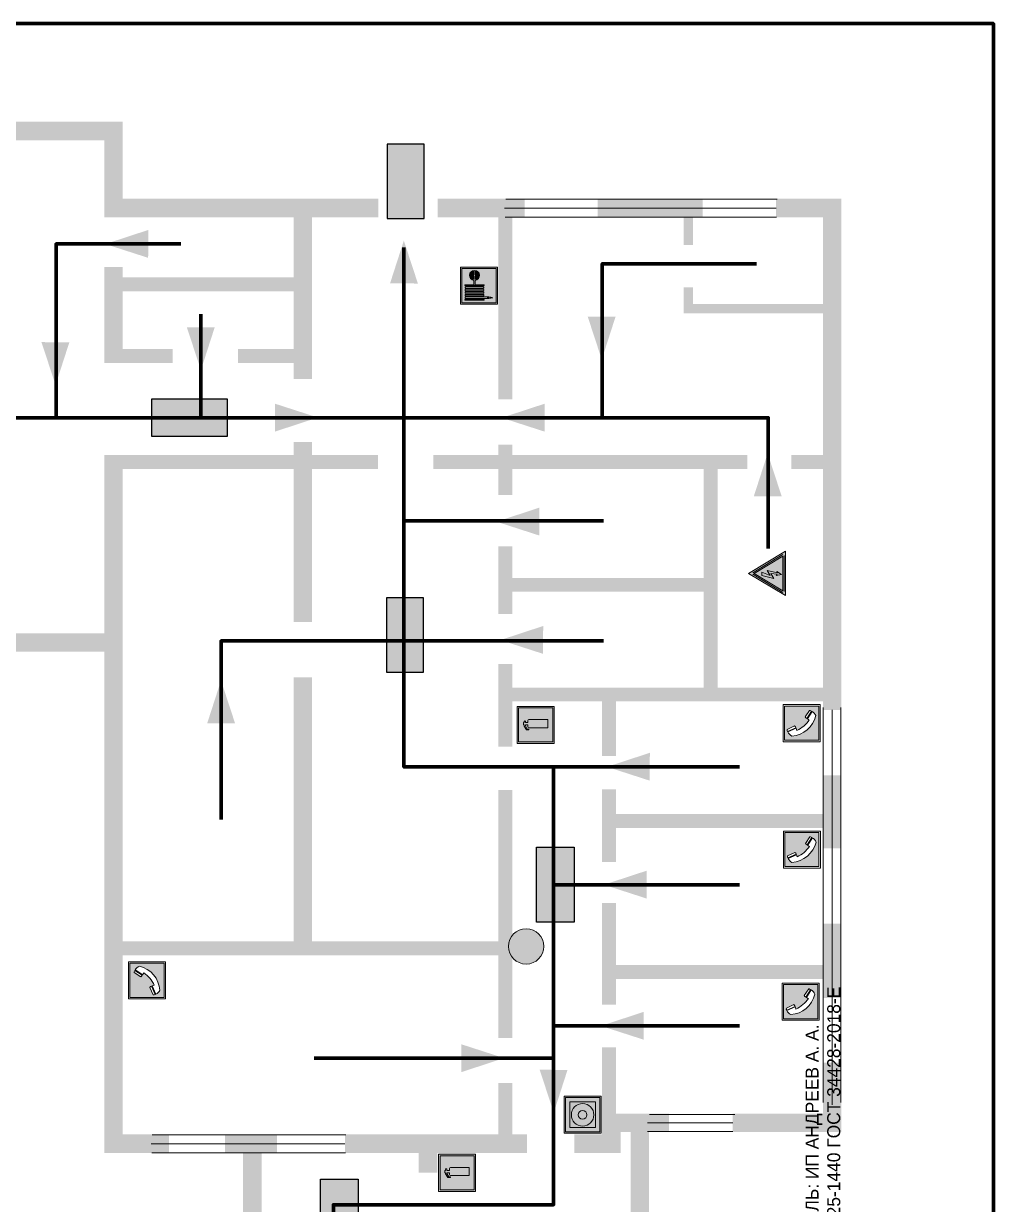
# Model space of a CAD drawing. Header units: millimetres. Extents: x 13810 to 67229, y 12374 to 21950.
# Drawn here: x 40703.6 to 40912.7, y 19227.5 to 19482 of the extents above; entities that cross this region are included whole.
import ezdxf

# ---------------------------------------------------------------- set-up
doc = ezdxf.new("R2010")
doc.units = ezdxf.units.MM
doc.layers.add('План_Штампы', color=7, linetype='Continuous')
doc.styles.add('обычный', font='arial.ttf')

# ---------------------------------------------------------------- blocks, each defined once
blk = doc.blocks.new('A$C32E8229D')
at = {"true_color": 0xffffff}
blk.add_hatch(color=7, dxfattribs=at).paths.add_polyline_path([(0, 0), (0, -8), (16, -8), (16, 0)])
h = blk.add_hatch(color=126)
h.paths.add_polyline_path([(0.2, -0.2), (15.8, -0.2), (15.8, -7.8), (0.2, -7.8)])
h.paths.add_polyline_path([(13.49, -2.05), (12.08, -2.05), (11.37, -2.63, 0.162397), (11.29, -2.84), (11.29, -3.63), (10.35, -3.63), (10.35, -4.05), (11.68, -4.05), (11.68, -3.48), (12.26, -4.28), (11.29, -5.1), (11.29, -6.78), (11.85, -6.78), (11.85, -5.44), (12.8, -4.64), (12.8, -5.94), (14.46, -5.94), (14.46, -5.39), (13.45, -5.39), (13.45, -3.97), (12.46, -2.59), (13.15, -2.59), (13.69, -3.34), (14.18, -3)], flags=16)
h.paths.add_polyline_path([(10.74, -1.82, 1), (11.8, -1.82, 1)], flags=16)
h.paths.add_polyline_path([(9.39, -3.59), (5.99, -3.59), (6.56, -3.03), (5.91, -3.03), (5.1, -3.83), (5.91, -4.64), (6.56, -4.64), (5.99, -4.09), (9.39, -4.09)], flags=16)
h.paths.add_polyline_path([(4.29, -1.08), (1.72, -1.08), (1.72, -6.6), (4.29, -6.6)], flags=16)
at = {"color": 126}
blk.add_lwpolyline([(16, -8), (0, -8), (0, 0), (16, 0)], close=True, dxfattribs=at)
blk = doc.blocks.new('A$C54414219')
at = {"true_color": 0xffffff}
h = blk.add_hatch(color=7, dxfattribs=at)
h.paths.add_polyline_path([(2.39, -9.45), (2.39, -18.3), (11.23, -18.3), (11.23, -9.45)], flags=0)
h.paths.add_polyline_path([(10.71, -13.87, -1), (2.92, -13.87, -1)], flags=0)
h.paths.add_polyline_path([(8.3, -13.87, -1), (5.33, -13.87, -1)], flags=0)
h.paths.add_polyline_path([(0.41, -7.47), (0.41, -20.27), (13.21, -20.27), (13.21, -7.47)])
h.paths.add_polyline_path([(0.92, -19.77), (12.71, -19.77), (12.71, -7.98), (0.92, -7.98)], flags=16)
h.paths.add_polyline_path([(11.23, -9.45), (11.23, -18.3), (2.39, -18.3), (2.39, -9.45)], flags=0)
at = {"lineweight": 5}
h = blk.add_hatch(color=242, dxfattribs=at)
h.paths.add_polyline_path([(12.71, -7.98), (0.92, -7.98), (0.92, -19.77), (12.71, -19.77)])
h.paths.add_polyline_path([(11.23, -18.3), (2.39, -18.3), (2.39, -9.45), (11.23, -9.45)], flags=16)
h.paths.add_polyline_path([(10.71, -13.87, -1), (2.92, -13.87, -1)], flags=0)
h.paths.add_polyline_path([(8.3, -13.87, -1), (5.33, -13.87, -1)], flags=0)
at = {"true_color": 0xffffff}
h = blk.add_hatch(color=7, dxfattribs=at)
h.paths.add_polyline_path([(2.39, -9.45), (2.39, -18.3), (11.23, -18.3), (11.23, -9.45)])
h.paths.add_polyline_path([(10.71, -13.87, -1), (2.92, -13.87, -1)], flags=16)
h.paths.add_polyline_path([(8.3, -13.87, -1), (5.33, -13.87, -1)], flags=0)
at = {"lineweight": 5}
h = blk.add_hatch(color=242, dxfattribs=at)
h.paths.add_polyline_path([(2.92, -13.87, 1), (10.71, -13.87, 1)])
h.paths.add_polyline_path([(8.3, -13.87, -1), (5.33, -13.87, -1)], flags=16)
at = {"color": 242, "lineweight": 5}
for p, q in [((0.41, -20.27), (0.41, -7.47)), ((0.41, -7.47), (13.21, -7.47)), ((0.41, -7.47), (13.21, -7.47)), ((13.21, -20.27), (13.21, -7.47)), ((0.41, -20.27), (13.21, -20.27))]:
    blk.add_line(p, q, dxfattribs=at)
for points in [[(0.92, -7.98), (12.71, -7.98), (12.71, -19.77), (0.92, -19.77)], [(2.39, -9.45), (11.23, -9.45), (11.23, -18.3), (2.39, -18.3)]]:
    blk.add_lwpolyline(points, close=True, dxfattribs=at)
for radius in [3.89, 1.49]:
    blk.add_circle((6.81, -13.87), radius, dxfattribs=at)
blk = doc.blocks.new('A$C456E1F9C')
at = {"lineweight": 5}
h = blk.add_hatch(color=242, dxfattribs=at)
h.paths.add_polyline_path([(0.51, -1.47), (0.51, -13.26), (12.29, -13.26), (12.29, -1.47)])
h.paths.add_polyline_path([(5.42, -4.95, -0.254479), (4.78, -5.4), (3.52, -2.53, -0.209735), (4.23, -2.4)], flags=16)
h.paths.add_polyline_path([(8.53, -8.6), (10.87, -10.17), (10.54, -10.76), (8.03, -9.13, -0.192251)], flags=16)
h.paths.add_polyline_path([(4.61, -5.49, 0.005518), (3.87, -5.72, 0.128647), (7.49, -10.01, 0.00809), (7.83, -9.33), (10.47, -10.97, -0.16736), (8.99, -12.25, -0.327862), (1.95, -3.95, -0.166952), (3.36, -2.62)], flags=16)
at = {"color": 242, "lineweight": 5}
for p, q in [((0, -13.77), (0, -0.97)), ((12.8, -0.97), (0, -0.97)), ((4.61, -5.49), (3.36, -2.62)), ((3.52, -2.53), (4.78, -5.4)), ((4.23, -2.4), (5.42, -4.95)), ((12.8, -13.77), (12.8, -0.97)), ((7.83, -9.33), (10.47, -10.97)), ((8.03, -9.13), (10.54, -10.76)), ((10.81, -10.12), (8.53, -8.6)), ((10.54, -10.76), (10.8, -10.3)), ((10.8, -10.3), (10.81, -10.12)), ((0, -13.77), (12.8, -13.77))]:
    blk.add_line(p, q, dxfattribs=at)
blk.add_lwpolyline([(0.51, -1.47), (12.29, -1.47), (12.29, -13.26), (0.51, -13.26)], close=True, dxfattribs=at)
for centre, radius, start, end in [((4.59, -5.34), 2.99, 114.2845, 152.1974), ((11.12, -3.31), 9.19, 183.9915, 256.6009), ((4.02, -3.27), 0.891, 76.3284, 123.7092), ((14.98, -39.1), 35.17, 107.1487, 108.4135), ((13.86, -0.94), 11.08, 205.5536, 234.8762), ((4.68, -4.59), 0.824, 276.9621, 334.0723), ((-13.31, 0.8), 23.44, 332.5487, 334.4027), ((8.94, -9.5), 0.989, 114.4092, 157.9388), ((7.87, -9.46), 3, 291.9291, 329.9329)]:
    blk.add_arc(centre, radius, start, end, dxfattribs=at)
blk = doc.blocks.new('A$C3E6D3DDE')
at = {"lineweight": 5}
h = blk.add_hatch(color=40, dxfattribs=at)
h.paths.add_polyline_path([(24.1, 1.45), (16.46, -11.35), (31.74, -11.35)])
h.paths.add_polyline_path([(24.09, -0.46), (30.03, -10.41), (18.14, -10.41)], flags=16)
h.paths.add_polyline_path([(24.54, -3.08), (23.41, -6.02), (25.13, -5.01), (24.33, -8.5), (24.82, -8.27), (23.79, -9.86), (23.4, -8.04), (23.8, -8.43), (24.04, -6.29), (22.39, -7.25), (23.44, -3.08)], flags=0)
h = blk.add_hatch(color=256, dxfattribs=at)
h.paths.add_polyline_path([(24.37, 0.03, 0.567511), (23.82, 0.03), (17.59, -10.4, 0.582454), (17.86, -10.88), (30.32, -10.88, 0.582149), (30.6, -10.4)])
h.paths.add_polyline_path([(24.09, -0.46), (18.14, -10.41), (30.03, -10.41)], flags=16)
h.paths.add_polyline_path([(24.54, -3.08), (23.41, -6.02), (25.13, -5.01), (24.33, -8.5), (24.82, -8.27), (23.79, -9.86), (23.4, -8.04), (23.8, -8.43), (24.04, -6.29), (22.39, -7.25), (23.44, -3.08)], flags=0)
h = blk.add_hatch(color=40, dxfattribs=at)
h.paths.add_polyline_path([(24.09, -0.46), (18.14, -10.41), (30.03, -10.41)])
h.paths.add_polyline_path([(24.82, -8.27), (23.79, -9.86), (23.4, -8.04), (23.8, -8.43), (24.04, -6.29), (22.39, -7.25), (23.44, -3.08), (24.54, -3.08), (23.41, -6.02), (25.13, -5.01), (24.33, -8.5)], flags=16)
at = {"color": 40, "lineweight": 5}
for p, q in [((16.46, -11.35), (24.1, 1.45)), ((24.1, 1.45), (31.74, -11.35))]:
    blk.add_line(p, q, dxfattribs=at)
at = {"lineweight": 5}
for p, q in [((17.59, -10.4), (23.82, 0.03)), ((24.37, 0.03), (30.6, -10.4)), ((18.14, -10.41), (24.09, -0.46)), ((23.44, -3.08), (22.39, -7.25)), ((23.41, -6.02), (24.54, -3.08)), ((24.54, -3.08), (23.44, -3.08)), ((24.09, -0.46), (30.03, -10.41)), ((22.39, -7.25), (24.04, -6.29)), ((23.8, -8.43), (23.4, -8.04)), ((23.4, -8.04), (23.79, -9.86)), ((25.13, -5.01), (23.41, -6.02)), ((24.04, -6.29), (23.8, -8.43)), ((24.33, -8.5), (25.13, -5.01)), ((17.86, -10.88), (30.32, -10.88)), ((18.14, -10.41), (30.03, -10.41)), ((23.79, -9.86), (24.82, -8.27)), ((24.82, -8.27), (24.33, -8.5))]:
    blk.add_line(p, q, dxfattribs=at)
at = {"color": 50, "lineweight": 5}
blk.add_line((31.74, -11.35), (16.46, -11.35), dxfattribs=at)
blk = doc.blocks.new('A$C7B8C2D5B')
at = {"lineweight": 0}
h = blk.add_hatch(color=5, dxfattribs=at)
h.dxf.hatch_style = 1
h.paths.add_polyline_path([(1.4, -3.02, 1), (-2.11, -3.02, 1)])
at = {"color": 5, "lineweight": 0}
blk.add_circle((-0.36, -3.02), 1.75, dxfattribs=at)
blk = doc.blocks.new('A$C3AD82952')
at = {"true_color": 0xf5f5ff}
h = blk.add_hatch(color=7, dxfattribs=at)
h.dxf.hatch_style = 1
h.paths.add_polyline_path([(8.21, 8.73, 0.414214), (7.89, 9.05), (7.22, 9.05), (7.22, 9.92), (7.59, 9.92, 1), (7.57, 10.36), (7.22, 10.36), (7.22, 10.6), (6.43, 10.6), (6.43, 10.36), (6.01, 10.36), (4.74, 9.59), (4.74, 8.69), (4.98, 8.73), (4.98, 9.26), (6.12, 9.91), (6.43, 9.91), (6.43, 9.05), (5.76, 9.05, 0.414214), (5.44, 8.73), (5.44, 2.2), (8.21, 2.2)], flags=0)
h.paths.add_polyline_path([(12.8, 12.8), (0, 12.8), (0, 0), (12.8, 0)])
h.paths.add_polyline_path([(0.51, 12.29), (12.29, 12.29), (12.29, 0.51), (0.51, 0.51)], flags=16)
h.paths.add_polyline_path([(4.74, 9.59), (6.01, 10.36), (6.43, 10.36), (6.43, 10.6), (7.22, 10.6), (7.22, 10.36), (7.59, 10.36, -0.94586), (7.59, 9.92), (7.22, 9.92), (7.22, 9.05), (7.89, 9.05, -0.414214), (8.21, 8.73), (8.21, 2.2), (5.44, 2.2), (5.44, 8.73, -0.414214), (5.76, 9.05), (6.43, 9.05), (6.43, 9.91), (6.12, 9.91), (4.98, 9.26), (4.98, 8.73), (4.74, 8.69)], flags=0)
h = blk.add_hatch(color=242)
h.dxf.hatch_style = 1
h.paths.add_polyline_path([(12.29, 12.29), (0.51, 12.29), (0.51, 0.51), (12.29, 0.51)])
h.paths.add_polyline_path([(4.74, 8.69), (4.74, 9.59), (6.01, 10.36), (6.43, 10.36), (6.43, 10.6), (7.22, 10.6), (7.22, 10.36), (7.59, 10.36, -0.94586), (7.59, 9.92), (7.22, 9.92), (7.22, 9.05), (7.89, 9.05, -0.414214), (8.21, 8.73), (8.21, 2.2), (5.44, 2.2), (5.44, 8.73, -0.414214), (5.76, 9.05), (6.43, 9.05), (6.43, 9.91), (6.12, 9.91), (4.98, 9.26), (4.98, 8.73)], flags=16)
h = blk.add_hatch(color=7, dxfattribs=at)
h.dxf.hatch_style = 1
h.paths.add_polyline_path([(8.21, 8.73, 0.414214), (7.89, 9.05), (7.22, 9.05), (7.22, 9.92), (7.59, 9.92, 1), (7.57, 10.36), (7.22, 10.36), (7.22, 10.6), (6.43, 10.6), (6.43, 10.36), (6.01, 10.36), (4.74, 9.59), (4.74, 8.69), (4.98, 8.73), (4.98, 9.26), (6.12, 9.91), (6.43, 9.91), (6.43, 9.05), (5.76, 9.05, 0.414214), (5.44, 8.73), (5.44, 2.2), (8.21, 2.2)])
at = {"color": 242, "lineweight": 5}
for p, q in [((0, 0), (0, 12.8)), ((0, 12.8), (12.8, 12.8)), ((12.8, 0), (12.8, 12.8)), ((6.01, 10.36), (4.74, 9.59)), ((4.74, 9.59), (4.74, 8.69)), ((4.74, 8.69), (4.98, 8.73)), ((4.98, 9.26), (6.12, 9.91)), ((4.98, 8.73), (4.98, 9.26)), ((5.44, 2.2), (5.44, 8.73)), ((5.76, 9.05), (6.43, 9.05)), ((6.01, 10.36), (6.43, 10.36)), ((6.12, 9.91), (6.43, 9.91)), ((7.22, 10.6), (6.43, 10.6)), ((6.43, 10.6), (6.43, 10.36)), ((6.43, 9.91), (6.43, 9.05)), ((7.22, 10.36), (7.22, 10.6)), ((7.59, 10.36), (7.22, 10.36)), ((7.22, 9.05), (7.22, 9.92)), ((7.59, 9.92), (7.22, 9.92)), ((7.89, 9.05), (7.22, 9.05)), ((8.21, 2.2), (8.21, 8.73)), ((0, 0), (12.8, 0)), ((5.44, 2.2), (8.21, 2.2))]:
    blk.add_line(p, q, dxfattribs=at)
blk.add_lwpolyline([(0.51, 12.29), (12.29, 12.29), (12.29, 0.51), (0.51, 0.51)], close=True, dxfattribs=at)
for centre, radius, start, end in [((5.76, 8.73), 0.32, 90, 180), ((7.58, 10.14), 0.223, 273.1875, 86.8125), ((7.89, 8.73), 0.32, 0, 90)]:
    blk.add_arc(centre, radius, start, end, dxfattribs=at)
blk = doc.blocks.new('A$C37112FD5')
at = {"true_color": 0xf5f5ff}
h = blk.add_hatch(color=7, dxfattribs=at)
h.dxf.hatch_style = 1
h.paths.add_polyline_path([(12.8, -7.4), (0, -7.4), (0, -20.2), (12.8, -20.2)])
h.paths.add_polyline_path([(12.29, -7.91), (12.29, -19.69), (0.51, -19.69), (0.51, -7.91)], flags=16)
h.paths.add_polyline_path([(4.98, -9.04, -0.42597), (5.17, -9.22), (5.17, -12.25), (5.17, -15.29, -0.432244), (4.98, -15.47), (4.83, -15.47, -0.42597), (4.64, -15.29), (4.64, -12.25), (4.64, -9.22, -0.432244), (4.83, -9.04)], flags=0)
h.paths.add_polyline_path([(4.28, -9.22), (4.28, -12.25), (4.28, -15.29, -0.432244), (4.09, -15.47), (3.94, -15.47, -0.42597), (3.75, -15.29), (3.75, -12.25), (3.75, -9.22, -0.432244), (3.94, -9.04), (4.09, -9.04, -0.42597)], flags=0)
h.paths.add_polyline_path([(5.72, -9.04), (5.87, -9.04, -0.42597), (6.06, -9.22), (6.06, -12.25), (6.06, -15.29, -0.432244), (5.87, -15.47), (5.72, -15.47, -0.42597), (5.53, -15.29), (5.53, -12.25), (5.53, -9.22, -0.432244)], flags=0)
h.paths.add_polyline_path([(6.42, -8.9), (6.5, -8.9, -0.42597), (6.69, -9.08), (6.69, -12.03), (8.21, -12.03, -15.824349), (8.21, -12.47), (6.69, -12.47), (6.69, -15.42, -0.432244), (6.5, -15.6), (6.42, -15.6)], flags=0)
h.paths.add_polyline_path([(3.39, -9.22), (3.39, -12.25), (3.39, -15.29, -0.432244), (3.2, -15.47), (3.05, -15.47, -0.42597), (2.85, -15.29), (2.85, -12.25), (2.85, -9.22, -0.432244), (3.05, -9.04), (3.2, -9.04, -0.42597)], flags=0)
h.paths.add_polyline_path([(2.5, -9.22), (2.5, -16.71), (1.96, -16.71), (1.96, -9.22, -0.432244), (2.15, -9.04), (2.31, -9.04, -0.42597)], flags=0)
h.paths.add_polyline_path([(1.61, -8.9), (1.61, -15.6), (1.57, -15.6, -0.42597), (1.37, -15.42), (1.37, -12.03), (1.37, -9.09, -0.432244), (1.57, -8.9)], flags=0)
h.paths.add_polyline_path([(9.76, -10.81), (9.76, -12.03), (8.49, -12.03, -0.336371)], flags=0)
h.paths.add_polyline_path([(8.49, -12.47), (9.76, -12.47), (9.76, -13.7, -0.336371)], flags=0)
h.paths.add_polyline_path([(10.11, -10.81, -0.336371), (11.38, -12.03), (10.11, -12.03)], flags=0)
h.paths.add_polyline_path([(10.11, -12.47), (11.38, -12.47, -0.336371), (10.11, -13.7)], flags=0)
h.paths.add_polyline_path([(2.5, -16.84), (2.5, -17.05), (1.97, -17.05), (1.97, -16.84)], flags=0)
h.paths.add_polyline_path([(2.5, -17.24, -0.033778), (2.24, -18.6, -0.033778), (1.97, -17.24)], flags=0)
h = blk.add_hatch(color=242)
h.dxf.hatch_style = 1
h.paths.add_polyline_path([(12.29, -7.91), (0.51, -7.91), (0.51, -19.69), (12.29, -19.69)])
h.paths.add_polyline_path([(6.42, -15.6), (6.42, -8.9), (6.5, -8.9, -0.42597), (6.69, -9.08), (6.69, -12.03), (8.21, -12.03, -15.824349), (8.21, -12.47), (6.69, -12.47), (6.69, -15.42, -0.432244), (6.5, -15.6)], flags=16)
h.paths.add_polyline_path([(5.87, -15.47), (5.72, -15.47, -0.42597), (5.53, -15.29), (5.53, -12.25), (5.53, -9.22, -0.432244), (5.72, -9.04), (5.87, -9.04, -0.42597), (6.06, -9.22), (6.06, -12.25), (6.06, -15.29, -0.432244)], flags=16)
h.paths.add_polyline_path([(4.98, -15.47), (4.83, -15.47, -0.42597), (4.64, -15.29), (4.64, -12.25), (4.64, -9.22, -0.432244), (4.83, -9.04), (4.98, -9.04, -0.42597), (5.17, -9.22), (5.17, -12.25), (5.17, -15.29, -0.432244)], flags=16)
h.paths.add_polyline_path([(4.09, -15.47), (3.94, -15.47, -0.42597), (3.75, -15.29), (3.75, -12.25), (3.75, -9.22, -0.432244), (3.94, -9.04), (4.09, -9.04, -0.42597), (4.28, -9.22), (4.28, -12.25), (4.28, -15.29, -0.432244)], flags=16)
h.paths.add_polyline_path([(3.2, -15.47), (3.05, -15.47, -0.42597), (2.85, -15.29), (2.85, -12.25), (2.85, -9.22, -0.432244), (3.05, -9.04), (3.2, -9.04, -0.42597), (3.39, -9.22), (3.39, -12.25), (3.39, -15.29, -0.432244)], flags=16)
h.paths.add_polyline_path([(2.5, -17.05), (1.97, -17.05), (1.97, -16.84), (2.5, -16.84)], flags=16)
h.paths.add_polyline_path([(2.5, -17.24, -0.033778), (2.24, -18.6, -0.033778), (1.97, -17.24)], flags=16)
h.paths.add_polyline_path([(2.5, -16.71), (1.96, -16.71), (1.96, -9.22, -0.432244), (2.15, -9.04), (2.31, -9.04, -0.42597), (2.5, -9.22)], flags=16)
h.paths.add_polyline_path([(1.61, -15.6), (1.57, -15.6, -0.42597), (1.37, -15.42), (1.37, -12.03), (1.37, -9.09, -0.432244), (1.57, -8.9), (1.61, -8.9)], flags=16)
h.paths.add_polyline_path([(8.49, -12.47), (9.76, -12.47), (9.76, -13.7, -0.336371)], flags=0)
h.paths.add_polyline_path([(10.11, -13.7), (10.11, -12.47), (11.38, -12.47, -0.336371)], flags=0)
h.paths.add_polyline_path([(8.49, -12.03, -0.336371), (9.76, -10.81), (9.76, -12.03)], flags=0)
h.paths.add_polyline_path([(10.11, -12.03), (10.11, -10.81, -0.336371), (11.38, -12.03)], flags=0)
h = blk.add_hatch(color=7, dxfattribs=at)
h.dxf.hatch_style = 1
h.paths.add_polyline_path([(1.61, -8.9), (1.57, -8.9, 0.432244), (1.37, -9.09), (1.37, -12.03), (1.37, -15.42, 0.42597), (1.57, -15.6), (1.61, -15.6)])
h.paths.add_polyline_path([(2.5, -9.22, 0.42597), (2.31, -9.04), (2.15, -9.04, 0.432244), (1.96, -9.22), (1.96, -16.71), (2.5, -16.71)])
h.paths.add_polyline_path([(2.5, -16.84), (1.97, -16.84), (1.97, -17.05), (2.5, -17.05)])
h.paths.add_polyline_path([(2.5, -17.24), (1.97, -17.24, 0.033778), (2.24, -18.6, 0.033778)])
h.paths.add_polyline_path([(3.39, -12.25), (3.39, -9.22, 0.42597), (3.2, -9.04), (3.05, -9.04, 0.432244), (2.85, -9.22), (2.85, -12.25), (2.85, -15.29, 0.42597), (3.05, -15.47), (3.2, -15.47, 0.432244), (3.39, -15.29)])
h.paths.add_polyline_path([(4.28, -12.25), (4.28, -9.22, 0.42597), (4.09, -9.04), (3.94, -9.04, 0.432244), (3.75, -9.22), (3.75, -12.25), (3.75, -15.29, 0.42597), (3.94, -15.47), (4.09, -15.47, 0.432244), (4.28, -15.29)])
h.paths.add_polyline_path([(5.17, -12.25), (5.17, -9.22, 0.42597), (4.98, -9.04), (4.83, -9.04, 0.432244), (4.64, -9.22), (4.64, -12.25), (4.64, -15.29, 0.42597), (4.83, -15.47), (4.98, -15.47, 0.432244), (5.17, -15.29)])
h.paths.add_polyline_path([(6.06, -12.25), (6.06, -9.22, 0.42597), (5.87, -9.04), (5.72, -9.04, 0.432244), (5.53, -9.22), (5.53, -12.25), (5.53, -15.29, 0.42597), (5.72, -15.47), (5.87, -15.47, 0.432244), (6.06, -15.29)])
h.paths.add_polyline_path([(6.69, -12.47), (8.21, -12.47, 15.824349), (8.21, -12.03), (6.69, -12.03), (6.69, -9.08, 0.42597), (6.5, -8.9), (6.42, -8.9), (6.42, -15.6), (6.5, -15.6, 0.432244), (6.69, -15.42)])
h.paths.add_polyline_path([(8.49, -12.47), (9.76, -12.47), (9.76, -13.7, -0.336371)], flags=16)
h.paths.add_polyline_path([(8.49, -12.03, -0.336371), (9.76, -10.81), (9.76, -12.03)], flags=16)
h.paths.add_polyline_path([(10.11, -12.47), (11.38, -12.47, -0.336371), (10.11, -13.7)], flags=16)
h.paths.add_polyline_path([(10.11, -12.03), (10.11, -10.81, -0.336371), (11.38, -12.03)], flags=16)
h = blk.add_hatch(color=242)
h.dxf.hatch_style = 1
h.paths.add_polyline_path([(9.76, -10.81, 0.336371), (8.49, -12.03), (9.76, -12.03)])
h.paths.add_polyline_path([(10.11, -10.81), (10.11, -12.03), (11.38, -12.03, 0.336371)])
h.paths.add_polyline_path([(11.38, -12.47), (10.11, -12.47), (10.11, -13.7, 0.336371)])
h.paths.add_polyline_path([(9.76, -12.47), (8.49, -12.47, 0.336371), (9.76, -13.7)])
at = {"color": 242, "lineweight": 5}
for p, q in [((0, -20.2), (0, -7.4)), ((0, -7.4), (12.8, -7.4)), ((12.8, -20.2), (12.8, -7.4)), ((1.37, -12.03), (1.37, -9.08)), ((1.37, -12.03), (1.37, -15.42)), ((1.57, -8.9), (1.61, -8.9)), ((1.61, -8.9), (1.61, -15.6)), ((1.96, -16.71), (1.96, -9.22)), ((2.15, -9.04), (2.31, -9.04)), ((2.5, -16.71), (2.5, -9.22)), ((2.85, -12.25), (2.85, -9.22)), ((3.05, -9.04), (3.2, -9.04)), ((3.39, -12.25), (3.39, -9.22)), ((3.75, -12.25), (3.75, -9.22)), ((3.94, -9.04), (4.09, -9.04)), ((4.28, -12.25), (4.28, -9.22)), ((4.64, -12.25), (4.64, -9.22)), ((4.83, -9.04), (4.98, -9.04)), ((5.17, -12.25), (5.17, -9.22)), ((5.53, -12.25), (5.53, -9.22)), ((5.72, -9.04), (5.87, -9.04)), ((6.06, -12.25), (6.06, -9.22)), ((6.42, -8.9), (6.42, -15.6)), ((6.5, -8.9), (6.42, -8.9)), ((6.69, -12.03), (6.69, -9.08)), ((8.21, -12.03), (6.69, -12.03)), ((9.76, -12.03), (8.49, -12.03)), ((9.76, -10.81), (9.76, -12.03)), ((10.11, -10.81), (10.11, -12.03)), ((11.38, -12.03), (10.11, -12.03)), ((1.57, -15.6), (1.61, -15.6)), ((2.85, -12.25), (2.85, -15.29)), ((3.05, -15.47), (3.2, -15.47)), ((3.39, -12.25), (3.39, -15.29)), ((3.75, -12.25), (3.75, -15.29)), ((3.94, -15.47), (4.09, -15.47)), ((4.28, -12.25), (4.28, -15.29)), ((4.64, -12.25), (4.64, -15.29)), ((4.83, -15.47), (4.98, -15.47)), ((5.17, -12.25), (5.17, -15.29)), ((5.53, -12.25), (5.53, -15.29)), ((5.72, -15.47), (5.87, -15.47)), ((6.06, -12.25), (6.06, -15.29)), ((6.42, -15.6), (6.5, -15.6)), ((8.21, -12.47), (6.69, -12.47)), ((6.69, -12.47), (6.69, -15.42)), ((9.76, -12.47), (8.49, -12.47)), ((9.76, -12.47), (9.76, -13.7)), ((11.38, -12.47), (10.11, -12.47)), ((10.11, -12.47), (10.11, -13.7)), ((0, -20.2), (12.8, -20.2)), ((1.96, -16.71), (2.5, -16.71)), ((1.97, -16.84), (2.5, -16.84)), ((1.97, -17.05), (1.97, -16.84)), ((2.5, -17.05), (1.97, -17.05)), ((1.97, -17.24), (2.5, -17.24)), ((2.5, -16.84), (2.5, -17.05))]:
    blk.add_line(p, q, dxfattribs=at)
blk.add_lwpolyline([(0.51, -7.91), (12.29, -7.91), (12.29, -19.69), (0.51, -19.69)], close=True, dxfattribs=at)
for centre, radius, start, end in [((1.56, -9.09), 0.182, 87.1027, 180.6071), ((2.15, -9.22), 0.182, 87.1027, 180.6071), ((2.32, -9.22), 0.182, 359.3929, 92.8973), ((3.04, -9.22), 0.182, 87.1027, 180.6071), ((3.21, -9.22), 0.182, 359.3929, 92.8973), ((3.93, -9.22), 0.182, 87.1027, 180.6071), ((4.1, -9.22), 0.182, 359.3929, 92.8973), ((4.82, -9.22), 0.182, 87.1027, 180.6071), ((4.99, -9.22), 0.182, 359.3929, 92.8973), ((5.71, -9.22), 0.182, 87.1027, 180.6071), ((5.88, -9.22), 0.182, 359.3929, 92.8973), ((6.51, -9.09), 0.182, 359.3929, 92.8973), ((9.93, -12.25), 1.74, 187.2319, 172.7681), ((9.93, -12.25), 1.46, 96.9927, 171.3585), ((9.93, -12.25), 1.46, 8.6415, 83.0073), ((1.56, -15.42), 0.182, 179.3929, 272.8973), ((3.04, -15.29), 0.182, 179.3929, 272.8973), ((3.21, -15.29), 0.182, 267.1027, 0.6071), ((3.93, -15.29), 0.182, 179.3929, 272.8973), ((4.1, -15.29), 0.182, 267.1027, 0.6071), ((4.82, -15.29), 0.182, 179.3929, 272.8973), ((4.99, -15.29), 0.182, 267.1027, 0.6071), ((5.71, -15.29), 0.182, 179.3929, 272.8973), ((5.88, -15.29), 0.182, 267.1027, 0.6071), ((6.51, -15.42), 0.182, 267.1027, 0.6071), ((9.93, -12.25), 1.46, 188.6415, 263.0073), ((9.93, -12.25), 1.46, 276.9927, 351.3585), ((12.17, -15.98), 10.27, 187.041, 194.7793), ((-7.7, -15.98), 10.27, 345.2207, 352.959)]:
    blk.add_arc(centre, radius, start, end, dxfattribs=at)
blk = doc.blocks.new('A$C7B4425F7')
at = {"true_color": 0xffffff}
blk.add_hatch(color=7, dxfattribs=at).paths.add_polyline_path([(0, 0), (-16, 0), (-16, -8), (0, -8)])
h = blk.add_hatch(color=126)
h.paths.add_polyline_path([(-0.2, -0.2), (-15.8, -0.2), (-15.8, -7.8), (-0.2, -7.8)])
h.paths.add_polyline_path([(-11.76, -2.03), (-11.76, -3.66), (-11.17, -3.66, -0.568275), (-11.17, -6.18), (-12.58, -6.18), (-12.58, -2.03)], flags=16)
h.paths.add_polyline_path([(-13.33, -4.12, -0.495768), (-13.59, -6.18), (-15.03, -6.18), (-15.03, -2.03), (-13.59, -2.03, -0.487973)], flags=16)
h.paths.add_polyline_path([(-10.25, -2.03), (-9.48, -2.03), (-9.48, -6.18), (-10.25, -6.18)], flags=16)
h.paths.add_polyline_path([(-13.84, -3.69), (-14.24, -3.69), (-14.24, -3.03), (-13.9, -3.03, -0.692621)], flags=0)
h.paths.add_polyline_path([(-9.15, -2.03), (-8.4, -2.03), (-8.04, -3.07), (-7.68, -2.03), (-6.93, -2.03), (-7.64, -4.1), (-6.93, -6.18), (-7.68, -6.18), (-8.04, -5.14), (-8.4, -6.18), (-9.15, -6.18), (-8.44, -4.1)], flags=16)
h.paths.add_polyline_path([(-11.76, -4.46), (-11.42, -4.46, -0.692621), (-11.36, -5.12), (-11.76, -5.12)], flags=0)
h.paths.add_polyline_path([(-13.9, -5.2), (-14.24, -5.2), (-14.24, -4.55), (-13.84, -4.55, -0.708038)], flags=0)
edge = h.paths.add_edge_path(flags=16)
edge.add_ellipse((-5.51, -4.08), major_axis=(0, 2.05), ratio=0.586184, start_angle=0, end_angle=360)
edge = h.paths.add_edge_path(flags=0)
edge.add_ellipse((-5.51, -4.08), major_axis=(0, 1.14), ratio=0.454828, start_angle=0, end_angle=360)
h.paths.add_polyline_path([(-4.13, -4.96, 0.377264), (-3.48, -4.52, 0.0555), (-3.16, -2.03), (-1.66, -2.03), (-1.66, -4.96), (-0.96, -4.96), (-0.96, -7.01), (-1.75, -7.01), (-1.75, -6.18), (-3.3, -6.18), (-3.3, -7.02), (-4.13, -7.02)], flags=16)
h.paths.add_polyline_path([(-2.73, -2.91), (-2.28, -2.91), (-2.28, -4.96), (-3.05, -4.96, 0.079136)], flags=0)
at = {"color": 126}
blk.add_lwpolyline([(-16, -8), (0, -8), (0, 0), (-16, 0)], close=True, dxfattribs=at)

msp = doc.modelspace()

# ---------------------------------------------------------------- linework, layer by layer
at = {"color": 2, "lineweight": 100}
msp.add_lwpolyline([(40312.67, 19481.99), (40912.67, 19481.99), (40912.67, 19086.99), (40312.67, 19086.99)], close=True, dxfattribs=at)
at = {"lineweight": 0}
for points, const_width in [([(40763.78, 19442.24), (40722.95, 19442.24), (40722.95, 19458.83), (40690.6, 19458.83)], 4), ([(40722.95, 19440.89), (40722.95, 19458.83)], 4), ([(40780.08, 19442.24), (40749.11, 19442.24)], 4), ([(40763.78, 19442.24), (40763.78, 19405.39)], 4), ([(40811.6, 19442.24), (40792.85, 19442.24)], 4), ([(40849.96, 19442.24), (40827.32, 19442.24)], 4), ([(40846.87, 19434.26), (40846.87, 19442.2)], 2), ([(40877.91, 19334.07), (40877.91, 19442.24), (40865.83, 19442.24)], 4), ([(40722.95, 19408.85), (40722.95, 19429.51)], 4), ([(40762.79, 19425.79), (40723.24, 19425.79)], 3), ([(40877.72, 19420.52), (40846.87, 19420.52), (40846.87, 19425.18)], 2), ([(40735.69, 19410.32), (40723.24, 19410.32)], 3), ([(40762.79, 19410.32), (40749.77, 19410.32)], 3), ([(40763.78, 19391.83), (40763.78, 19382.82)], 4), ([(40720.96, 19387.48), (40780.01, 19387.48)], 3), ([(40722.95, 19369.04), (40722.95, 19388.95)], 4), ([(40807.58, 19387.48), (40791.95, 19387.48)], 3), ([(40851.74, 19387.48), (40807.58, 19387.48)], 3), ([(40851.74, 19337.38), (40851.74, 19387.48), (40859.65, 19387.48)], 3), ([(40869.14, 19387.48), (40877.63, 19387.48)], 3), ([(40763.78, 19384.54), (40763.78, 19353)], 4), ([(40455.6, 19375.22), (40455.6, 19348.59), (40722.95, 19348.59)], 4), ([(40734.93, 19240.56), (40722.95, 19240.56), (40722.95, 19370.94)], 4), ([(40851.74, 19361.02), (40807.58, 19361.02)], 3), ([(40763.78, 19341.09), (40763.78, 19282.31)], 4), ([(40877.91, 19337.38), (40807.42, 19337.38), (40807.42, 19342.08)], 3), ([(40877.91, 19304.24), (40877.91, 19319.97)], 4), ([(40877.91, 19271.98), (40877.91, 19288)], 4), ([(40856.49, 19245.06), (40877.91, 19245.06), (40877.91, 19258.03)], 4), ([(40836.43, 19245.06), (40836.43, 19191.55), (40776.14, 19191.55)], 4), ([(40842.75, 19245.06), (40830.3, 19245.06), (40830.3, 19240.56), (40822.29, 19240.56)], 4), ([(40758.23, 19240.56), (40747.01, 19240.56)], 4), ([(40752.87, 19211.52), (40752.87, 19240.56)], 4), ([(40812.13, 19240.56), (40772.87, 19240.56)], 4), ([(40790.79, 19240.56), (40790.79, 19234.31)], 4)]:
    msp.add_lwpolyline(points, dxfattribs=dict(at, const_width=const_width))
at = {"lineweight": 0, "const_width": 3, "elevation": 3}
for points in [[(40807.42, 19401.03), (40807.42, 19441.39)], [(40807.42, 19380.35), (40807.42, 19391.2)], [(40807.42, 19354.77), (40807.42, 19369.32)], [(40807.42, 19326.15), (40807.42, 19343.97)], [(40829.81, 19336.42), (40829.81, 19324.16)], [(40807.42, 19263.32), (40807.42, 19316.79)], [(40829.81, 19316.92), (40829.81, 19301.29)], [(40829.81, 19310.11), (40876.49, 19310.11)], [(40829.81, 19292.41), (40829.81, 19270.54)], [(40807.42, 19282.65), (40724.1, 19282.65)], [(40829.81, 19277.59), (40876.99, 19277.59)], [(40829.81, 19261.32), (40829.81, 19238.56)], [(40807.42, 19240.56), (40807.42, 19253.62)]]:
    msp.add_lwpolyline(points, dxfattribs=at)
at = {"lineweight": 0}
for points in [[(40865.83, 19442.24), (40807.26, 19442.24)], [(40866.04, 19444.15), (40807.52, 19444.15)], [(40865.9, 19440.3), (40807.42, 19440.3)], [(40876, 19334.57), (40876, 19249.45)], [(40877.91, 19334.07), (40877.91, 19248.95)], [(40879.77, 19334.57), (40879.77, 19249.45)], [(40856.9, 19246.87), (40838.5, 19246.87)], [(40856.49, 19245.06), (40838.09, 19245.06)], [(40773.03, 19242.48), (40731.26, 19242.48)], [(40856.52, 19243.19), (40838.11, 19243.19)], [(40772.87, 19240.56), (40731.1, 19240.56)], [(40773.01, 19238.59), (40731.24, 19238.59)]]:
    msp.add_lwpolyline(points, dxfattribs=at)
at = {"color": 126, "lineweight": 100, "true_color": 0x008754}
for points in [[(40737.51, 19434.5), (40710.58, 19434.5), (40710.58, 19397.02)], [(40548.03, 19432.28), (40466.68, 19432.28), (40507.09, 19432.28), (40507.09, 19397.02), (40691.2, 19397.02), (40710.58, 19397.02)], [(40785.57, 19433.7), (40785.57, 19321.78), (40817.86, 19321.78)], [(40861.63, 19430.23), (40828.35, 19430.23), (40828.35, 19397.02)], [(40741.8, 19397.02), (40741.8, 19419.34)], [(40691.2, 19397.02), (40864.14, 19397.02), (40864.14, 19368.84)], [(40828.62, 19374.79), (40785.57, 19374.79), (40785.57, 19374.79)], [(40785.57, 19348.95), (40746.17, 19348.95), (40746.17, 19310.44)], [(40785.57, 19348.95), (40828.62, 19348.95)], [(40857.91, 19321.78), (40817.86, 19321.78), (40817.86, 19227.39), (40770.38, 19227.39), (40770.38, 19198.1)], [(40857.91, 19296.37), (40817.86, 19296.37)], [(40817.86, 19265.95), (40857.91, 19265.95)], [(40817.86, 19259.01), (40766.2, 19259.01)]]:
    msp.add_lwpolyline(points, dxfattribs=at)
at = {"layer": 'План_Штампы', "color": 126, "true_color": 0x008754}
for points in [[(40730.44, 19437.51), (40730.43, 19431.5), (40721.21, 19434.48)], [(40788.59, 19425.97), (40782.58, 19425.99), (40785.56, 19435.21)], [(40825.2, 19418.84), (40831.21, 19418.82), (40828.23, 19409.6)], [(40738.77, 19416.55), (40744.78, 19416.53), (40741.8, 19407.31)], [(40707.43, 19413.33), (40713.44, 19413.31), (40710.46, 19404.1)], [(40757.78, 19394.05), (40757.79, 19400.06), (40767.01, 19397.08)], [(40815.91, 19400.06), (40815.89, 19394.05), (40806.67, 19397.03)], [(40867.03, 19380.1), (40861.02, 19380.12), (40864, 19389.34)], [(40814.79, 19377.66), (40814.77, 19371.65), (40805.55, 19374.63)], [(40815.6, 19352.15), (40815.59, 19346.14), (40806.37, 19349.12)], [(40749.17, 19331.17), (40743.16, 19331.18), (40746.14, 19340.4)], [(40838.6, 19324.82), (40838.58, 19318.81), (40829.37, 19321.79)], [(40837.93, 19299.41), (40837.91, 19293.4), (40828.69, 19296.38)], [(40837.29, 19268.98), (40837.27, 19262.98), (40828.05, 19265.95)], [(40797.94, 19255.98), (40797.96, 19261.99), (40807.18, 19259.01)], [(40814.85, 19256.49), (40820.85, 19256.47), (40817.88, 19247.25)]]:
    msp.add_solid(points, dxfattribs=at)

# ---------------------------------------------------------------- block references
for name, p, xscale, yscale, zscale, rotation in [('A$C37112FD5', (40793.13, 19421.51), 0.6249984004534781, 0.6249984004534781, 0.6249984004534781, 90), ('A$C3E6D3DDE', (40860.79, 19348.41), 0.625, 0.625, 0.625, 90), ('A$C456E1F9C', (40866.73, 19327.21), 0.625, 0.625, 0.625, 90), ('A$C3AD82952', (40817.97, 19326.83), 0.625, 0.625, 0.625, 90), ('A$C456E1F9C', (40866.78, 19299.96), 0.625, 0.625, 0.625, 90), ('A$C7B8C2D5B', (40811.14, 19276.52), 2.177419353276491, 2.177419353276491, 2.177419353276491, 180), ('A$C456E1F9C', (40734.17, 19271.15), 0.625, 0.625, 0.625, 180), ('A$C456E1F9C', (40866.53, 19267.16), 0.625, 0.625, 0.625, 90), ('A$C54414219', (40828.36, 19238.13), 0.625, 0.625, 0.625, 180), ('A$C3AD82952', (40801.04, 19230.29), 0.625, 0.625, 0.625, 90)]:
    msp.add_blockref(name, p, dxfattribs=dict(xscale=xscale, yscale=yscale, zscale=zscale, rotation=rotation))
at = {"layer": 'План_Штампы', "rotation": 90}
msp.add_blockref('A$C7B4425F7', (40781.96, 19455.97), dxfattribs=at)
at = {"layer": 'План_Штампы', "color": 126, "true_color": 0x008754, "xscale": 1.012510887696, "yscale": 1.012510887696, "zscale": 1.012510887696}
for p, rotation in [((40747.45, 19392.99), 179.9978653237144), ((40814.16, 19288.3), 89.99786532371438), ((40767.58, 19216.68), 89.99786532371438)]:
    msp.add_blockref('A$C32E8229D', p, dxfattribs=dict(at, rotation=rotation))
at = {"layer": 'План_Штампы', "color": 126, "true_color": 0x008754, "xscale": -1, "rotation": 90}
msp.add_blockref('A$C32E8229D', (40781.83, 19358.23), dxfattribs=at)

# ---------------------------------------------------------------- texts
at = {"lineweight": 0, "insert": (40875.93, 19233.56), "char_height": 2.8, "width": 191.3484, "attachment_point": 5, "rotation": 90, "style": 'обычный'}
msp.add_mtext('\\pi-8.4,l8.4,t8.4;{\\fProxima Nova Rg|b0|i0|c204|p2;ИЗГОТОВИТЕЛЬ: ИП АНДРЕЕВ А. А.\\fProxima Nova Rg|b0|i0|c0|p2; \\fProxima Nova Rg|b0|i0|c204|p2;\\PФП-24 - 2022/ 200-25-1440 ГОСТ 34428-2018-Е}', dxfattribs=at)

doc.saveas('drawing.dxf')
